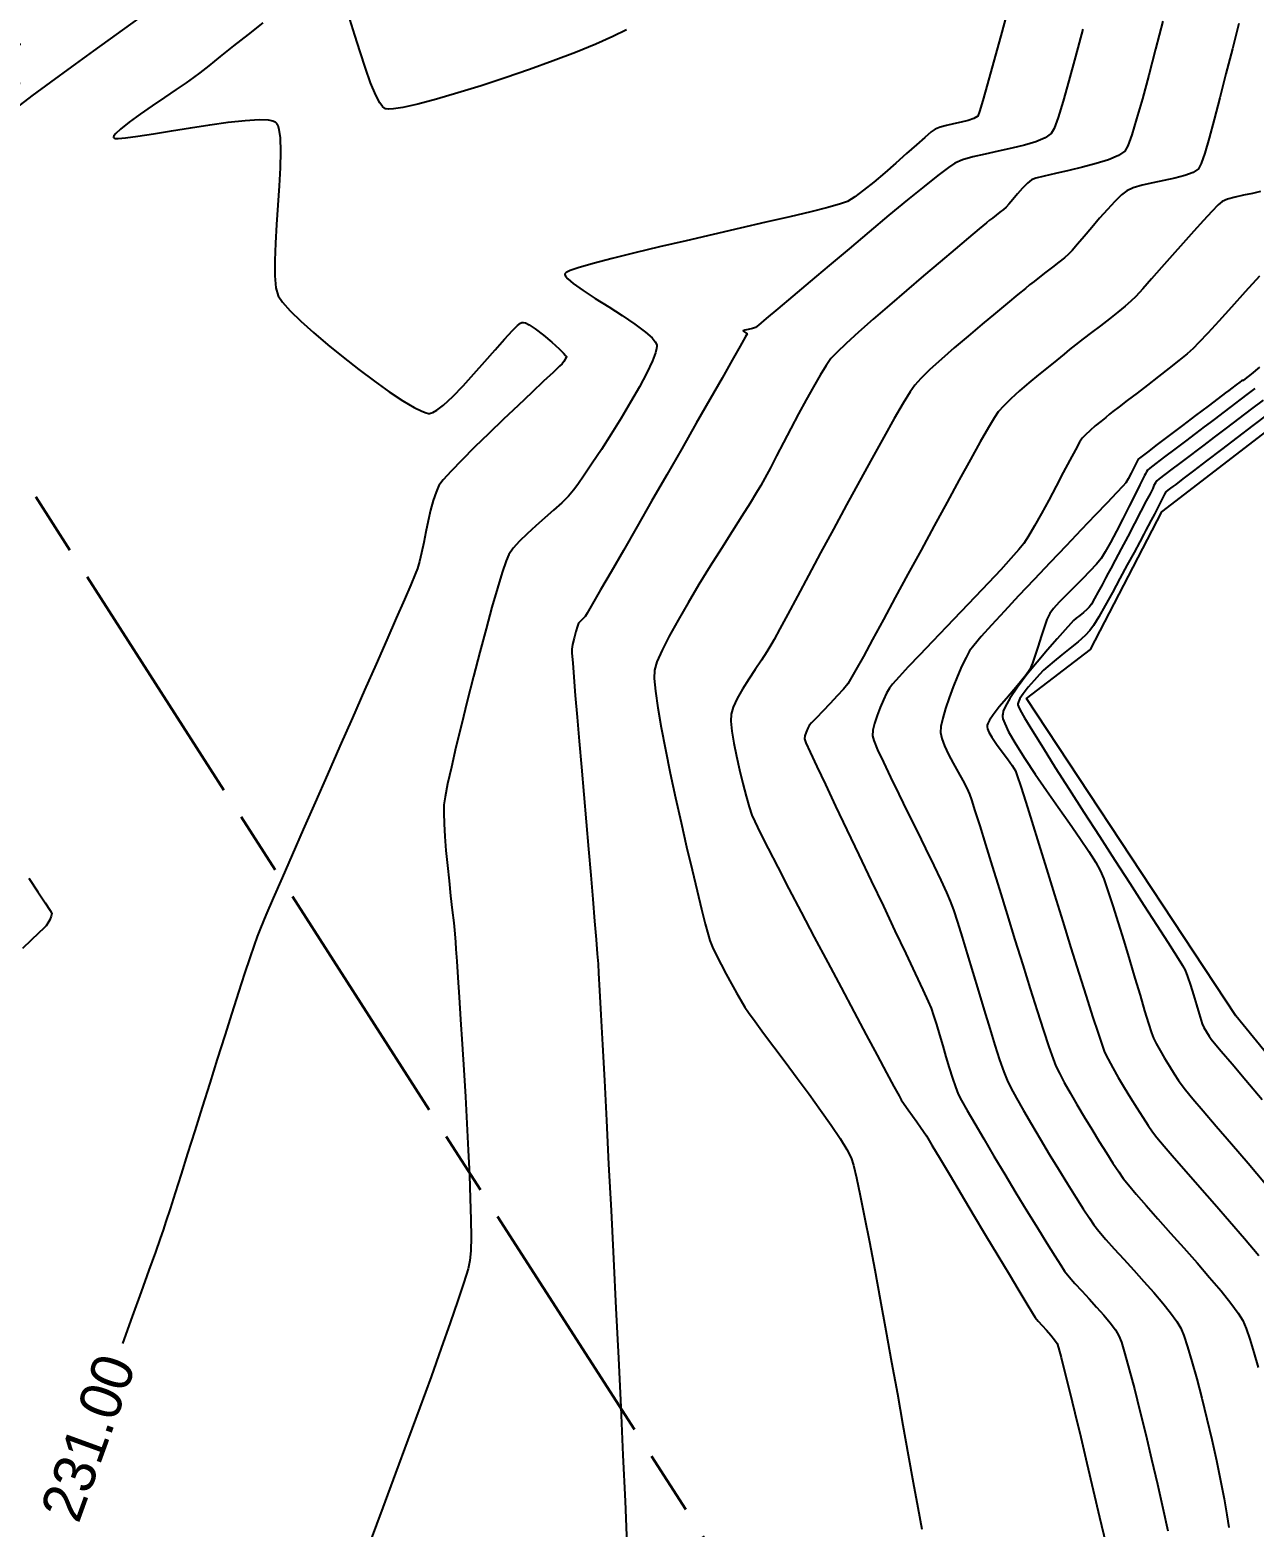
# Model space of a CAD drawing. Header units: metres. Extents: x 708941 to 724052, y 5405153 to 5413472.
# Drawn here: x 709287.2 to 709405.1, y 5411744.8 to 5411888.9 of the extents above; entities that cross this region are included whole.
import ezdxf

# ---------------------------------------------------------------- set-up
doc = ezdxf.new("R2010")
doc.units = ezdxf.units.M
doc.header["$LTSCALE"] = 12.7
doc.header["$MEASUREMENT"] = 0
doc.linetypes.add('ACAD_ISO08W100', pattern=[36, 24, -3, 6, -3])
for name, color, linetype in [('CONT-MJR1', 252, 'Continuous'), ('CONT-MNR1', 251, 'Continuous'), ('contornos2', 7, 'Continuous'), ('rio', 251, 'Continuous')]:
    doc.layers.add(name, color=color, linetype=linetype)
doc.layers.add('corte', color=214, linetype='ACAD_ISO08W100', lineweight=40)

msp = doc.modelspace()

# ---------------------------------------------------------------- hatches: boundary and pattern name
at = {"layer": 'rio'}
h = msp.add_hatch(dxfattribs=at)
h.set_pattern_fill('MUDST', color=256, scale=15, style=0)
h.paths.add_polyline_path([(709192.56, 5411705.54), (709196.49, 5411719.17), (709197.28, 5411726.14), (709203.14, 5411730.58), (709203.96, 5411738.14), (709204.17, 5411754.09), (709204.14, 5411760.27), (709204.5, 5411763.38), (709208.76, 5411764.04), (709211.91, 5411767.38), (709219.27, 5411767.38), (709229.21, 5411772.89), (709233.54, 5411776.08), (709238.48, 5411782.88), (709241.37, 5411786.48), (709246.31, 5411789.83), (709248.84, 5411797.35), (709249.81, 5411800.95), (709253.93, 5411801.19), (709256.32, 5411808.87), (709256.32, 5411816.27), (709258.76, 5411819.37), (709261.11, 5411820.06), (709263.85, 5411827.89), (709263.83, 5411836.58), (709264.46, 5411838.58), (709268.07, 5411838.71), (709270.18, 5411846.45), (709271.44, 5411850.09), (709271.39, 5411854.4), (709271.44, 5411857.13), (709275.24, 5411861.27), (709277.1, 5411865.03), (709278.85, 5411872.76), (709278.82, 5411876.68), (709278.92, 5411883.48), (709283.1, 5411883.69), (709284.91, 5411891.15), (709286.54, 5411899.23), (709293.61, 5411902.42), (709300.22, 5411906.63), (709301.47, 5411909.93), (709309.73, 5411918.06), (709317.35, 5411921), (709324.23, 5411927.87), (709328.8, 5411928.71), (709331.7, 5411932.11), (709338.6, 5411932.53), (709346.22, 5411936.19), (709350.21, 5411936.16), (709353.9, 5411936.1), (709364.58, 5411940.36), (709348.91, 5411932.26), (709329.89, 5411924.46), (709316.29, 5411913.26), (709304.22, 5411900.04), (709290.35, 5411890.88), (709281.5, 5411875.18), (709276.16, 5411858.14), (709271.53, 5411841.39), (709271.06, 5411839.83), (709266.8, 5411823.09), (709261.74, 5411805.43), (709253.32, 5411789.57), (709246.13, 5411773.16), (709239.89, 5411755.86), (709228.72, 5411743.85), (709212.29, 5411739.13), (709202.17, 5411724.7)])

# ---------------------------------------------------------------- linework, layer by layer
at = {"layer": 'CONT-MJR1', "flags": 128}
for points, elevation in [([(709297.7, 5411890), (709295.51, 5411888.43), (709293.32, 5411886.85), (709291.2, 5411885.31), (709289.2, 5411883.85), (709287.39, 5411882.51), (709285.84, 5411881.33)], 230), ([(709403.61, 5411889.5), (709402.99, 5411887.05), (709402.37, 5411884.63), (709401.79, 5411882.34), (709401.24, 5411880.26), (709400.74, 5411878.45), (709400.32, 5411877), (709399.97, 5411876), (709399.72, 5411875.51), (709399.2, 5411875.16), (709398.41, 5411874.87), (709397.45, 5411874.61), (709396.39, 5411874.38), (709395.32, 5411874.16), (709394.31, 5411873.93), (709393.45, 5411873.68), (709392.82, 5411873.39), (709392.31, 5411872.99), (709391.67, 5411872.37), (709390.96, 5411871.6), (709390.2, 5411870.74), (709389.44, 5411869.85), (709388.73, 5411869), (709388.09, 5411868.25), (709387.57, 5411867.65), (709387.22, 5411867.28), (709386.81, 5411866.93), (709386.28, 5411866.5), (709385.67, 5411866.03), (709385.04, 5411865.55), (709384.43, 5411865.08), (709383.89, 5411864.66), (709383.46, 5411864.32), (709383.06, 5411863.99), (709382.33, 5411863.39), (709381.34, 5411862.58), (709380.17, 5411861.62), (709378.88, 5411860.54), (709377.54, 5411859.4), (709376.21, 5411858.26), (709374.97, 5411857.17), (709373.87, 5411856.17), (709372.99, 5411855.32), (709372.4, 5411854.67), (709371.96, 5411854.03), (709371.29, 5411852.94), (709370.43, 5411851.46), (709369.42, 5411849.67), (709368.29, 5411847.64), (709367.08, 5411845.45), (709365.83, 5411843.15), (709364.57, 5411840.82), (709363.34, 5411838.54), (709362.17, 5411836.36), (709361.1, 5411834.37), (709360.17, 5411832.64), (709359.41, 5411831.23), (709358.86, 5411830.21), (709358.56, 5411829.66), (709358.16, 5411829.01), (709357.64, 5411828.21), (709357.05, 5411827.32), (709356.42, 5411826.37), (709355.83, 5411825.42), (709355.32, 5411824.51), (709354.93, 5411823.69), (709354.73, 5411823.02), (709354.71, 5411822.33), (709354.8, 5411821.38), (709354.98, 5411820.23), (709355.23, 5411818.96), (709355.52, 5411817.64), (709355.84, 5411816.33), (709356.16, 5411815.13), (709356.46, 5411814.09), (709356.72, 5411813.29), (709357, 5411812.67), (709357.53, 5411811.58), (709358.28, 5411810.09), (709359.21, 5411808.28), (709360.29, 5411806.21), (709361.47, 5411803.94), (709362.73, 5411801.55), (709364.02, 5411799.11), (709365.31, 5411796.69), (709366.56, 5411794.34), (709367.73, 5411792.15), (709368.78, 5411790.18), (709369.69, 5411788.5), (709370.4, 5411787.18), (709370.89, 5411786.28), (709371.11, 5411785.88), (709371.39, 5411785.46), (709371.76, 5411784.93), (709372.18, 5411784.36), (709372.6, 5411783.78), (709372.97, 5411783.26), (709373.26, 5411782.84), (709373.52, 5411782.42), (709374.06, 5411781.51), (709374.84, 5411780.21), (709375.8, 5411778.61), (709376.88, 5411776.8), (709378.04, 5411774.85), (709379.23, 5411772.87), (709380.39, 5411770.92), (709381.48, 5411769.12), (709382.43, 5411767.53), (709383.2, 5411766.24), (709383.74, 5411765.36), (709384, 5411764.95), (709384.28, 5411764.6), (709384.66, 5411764.18), (709385.09, 5411763.71), (709385.52, 5411763.24), (709385.87, 5411762.8), (709386.11, 5411762.44), (709386.24, 5411762.02), (709386.49, 5411761.08), (709386.85, 5411759.66), (709387.29, 5411757.87), (709387.81, 5411755.76), (709388.38, 5411753.41), (709388.97, 5411750.91), (709389.59, 5411748.32), (709390.2, 5411745.72), (709390.79, 5411743.18)], 235), ([(709405.95, 5411853.24), (709404.84, 5411852.4), (709403.62, 5411851.48), (709402.39, 5411850.54), (709401.23, 5411849.66), (709400.23, 5411848.89), (709399.47, 5411848.32), (709399.05, 5411848), (709398.55, 5411847.63), (709397.88, 5411847.13), (709397.15, 5411846.59), (709396.47, 5411846.07), (709395.95, 5411845.67), (709395.7, 5411845.46), (709395.58, 5411845.27), (709395.44, 5411845.01), (709395.32, 5411844.74), (709395.22, 5411844.53), (709395.06, 5411844.23), (709394.69, 5411843.53), (709394.17, 5411842.54), (709393.56, 5411841.36), (709392.91, 5411840.12), (709392.27, 5411838.91), (709391.71, 5411837.84), (709391.28, 5411837.03), (709391.03, 5411836.57), (709390.78, 5411836.1), (709390.45, 5411835.47), (709390.08, 5411834.79), (709389.72, 5411834.14), (709389.42, 5411833.61), (709389.21, 5411833.3), (709388.98, 5411833.07), (709388.65, 5411832.8), (709388.29, 5411832.51), (709387.95, 5411832.24), (709387.7, 5411832.01), (709387.44, 5411831.73), (709386.88, 5411831.12), (709386.11, 5411830.25), (709385.18, 5411829.2), (709384.19, 5411828.03), (709383.21, 5411826.82), (709382.31, 5411825.62), (709381.57, 5411824.53), (709381.14, 5411823.77), (709380.93, 5411823.29), (709380.87, 5411823.02), (709380.85, 5411822.9), (709380.86, 5411822.8), (709380.9, 5411822.56), (709381.07, 5411822.1), (709381.44, 5411821.32), (709382.13, 5411820.13), (709383, 5411818.75), (709384.01, 5411817.24), (709385.1, 5411815.66), (709386.21, 5411814.07), (709387.3, 5411812.52), (709388.3, 5411811.08), (709389.16, 5411809.8), (709389.84, 5411808.74), (709390.26, 5411807.97), (709390.6, 5411807.15), (709391.01, 5411805.99), (709391.48, 5411804.56), (709391.99, 5411802.93), (709392.53, 5411801.18), (709393.07, 5411799.38), (709393.6, 5411797.61), (709394.1, 5411795.95), (709394.54, 5411794.47), (709394.92, 5411793.24), (709395.2, 5411792.34), (709395.38, 5411791.84), (709395.65, 5411791.3), (709396.02, 5411790.63), (709396.45, 5411789.89), (709396.92, 5411789.13), (709397.38, 5411788.4), (709397.79, 5411787.76), (709398.14, 5411787.26), (709398.47, 5411786.84), (709399.18, 5411786), (709400.18, 5411784.82), (709401.44, 5411783.34), (709402.9, 5411781.65), (709404.5, 5411779.78), (709406.18, 5411777.82)], 240), ([(709287.09, 5411807.22), (709287.98, 5411805.9), (709288.68, 5411804.84), (709289.15, 5411804.12), (709289.33, 5411803.82), (709289.27, 5411803.56), (709289.12, 5411803.22), (709288.94, 5411802.89), (709288.79, 5411802.64), (709288.56, 5411802.41), (709288.04, 5411801.93), (709287.33, 5411801.26), (709286.5, 5411800.47)], 230)]:
    msp.add_lwpolyline(points, dxfattribs=dict(at, elevation=elevation))
at = {"layer": 'CONT-MNR1', "flags": 128}
for points, elevation in [([(709381.45, 5411891.16), (709380.68, 5411888.29), (709380, 5411885.77), (709379.42, 5411883.67), (709378.96, 5411882.06), (709378.64, 5411881.01), (709378.47, 5411880.58), (709378.1, 5411880.35), (709377.55, 5411880.15), (709376.87, 5411879.98), (709376.15, 5411879.82), (709375.45, 5411879.66), (709374.84, 5411879.5), (709374.38, 5411879.33), (709374, 5411879.05), (709373.37, 5411878.53), (709372.56, 5411877.81), (709371.61, 5411876.97), (709370.57, 5411876.05), (709369.51, 5411875.11), (709368.46, 5411874.22), (709367.48, 5411873.43), (709366.62, 5411872.79), (709365.94, 5411872.37), (709365.26, 5411872.12), (709364.05, 5411871.78), (709362.39, 5411871.36), (709360.37, 5411870.88), (709358.08, 5411870.35), (709355.59, 5411869.78), (709352.99, 5411869.18), (709350.38, 5411868.58), (709347.83, 5411867.99), (709345.44, 5411867.42), (709343.28, 5411866.88), (709341.44, 5411866.4), (709340.01, 5411865.98), (709339.22, 5411865.7), (709338.85, 5411865.52), (709338.73, 5411865.43), (709338.71, 5411865.39), (709338.71, 5411865.32), (709338.77, 5411865.17), (709338.99, 5411864.9), (709339.52, 5411864.45), (709340.47, 5411863.78), (709341.64, 5411863.02), (709342.94, 5411862.2), (709344.24, 5411861.37), (709345.46, 5411860.55), (709346.49, 5411859.78), (709347.11, 5411859.22), (709347.41, 5411858.85), (709347.53, 5411858.63), (709347.56, 5411858.53), (709347.57, 5411858.44), (709347.55, 5411858.21), (709347.45, 5411857.78), (709347.16, 5411857.03), (709346.61, 5411855.86), (709345.89, 5411854.51), (709345.05, 5411853.04), (709344.13, 5411851.5), (709343.17, 5411849.97), (709342.23, 5411848.5), (709341.36, 5411847.16), (709340.59, 5411846.02), (709339.98, 5411845.13), (709339.56, 5411844.57), (709339.07, 5411844), (709338.41, 5411843.36), (709337.63, 5411842.65), (709336.78, 5411841.9), (709335.92, 5411841.13), (709335.09, 5411840.37), (709334.34, 5411839.65), (709333.73, 5411838.98), (709333.31, 5411838.39), (709333.05, 5411837.77), (709332.68, 5411836.66), (709332.22, 5411835.15), (709331.7, 5411833.31), (709331.13, 5411831.23), (709330.52, 5411828.97), (709329.91, 5411826.62), (709329.32, 5411824.26), (709328.75, 5411821.97), (709328.23, 5411819.82), (709327.79, 5411817.9), (709327.43, 5411816.29), (709327.19, 5411815.06), (709327.07, 5411814.29), (709327.05, 5411813.5), (709327.08, 5411812.46), (709327.16, 5411811.24), (709327.27, 5411809.88), (709327.41, 5411808.44), (709327.57, 5411806.96), (709327.72, 5411805.52), (709327.87, 5411804.16), (709328.01, 5411802.92), (709328.11, 5411801.88), (709328.18, 5411801.08), (709328.22, 5411800.38), (709328.3, 5411799.22), (709328.41, 5411797.66), (709328.54, 5411795.78), (709328.68, 5411793.62), (709328.83, 5411791.26), (709328.99, 5411788.77), (709329.14, 5411786.19), (709329.28, 5411783.6), (709329.41, 5411781.06), (709329.52, 5411778.64), (709329.61, 5411776.39), (709329.66, 5411774.38), (709329.68, 5411772.67), (709329.65, 5411771.34), (709329.58, 5411770.43), (709329.39, 5411769.62), (709328.99, 5411768.32), (709328.42, 5411766.57), (709327.68, 5411764.44), (709326.81, 5411761.98), (709325.83, 5411759.24), (709324.75, 5411756.28), (709323.6, 5411753.16), (709322.41, 5411749.94), (709321.19, 5411746.66), (709319.98, 5411743.39)], 232), ([(709309.65, 5411889.56), (709308.21, 5411888.44), (709306.81, 5411887.34), (709305.54, 5411886.31), (709304.43, 5411885.42), (709303.56, 5411884.73), (709302.97, 5411884.28), (709302.26, 5411883.78), (709301.3, 5411883.13), (709300.18, 5411882.37), (709298.99, 5411881.57), (709297.83, 5411880.76), (709296.78, 5411880), (709295.94, 5411879.33), (709295.48, 5411878.91), (709295.29, 5411878.66), (709295.25, 5411878.54), (709295.26, 5411878.5), (709295.28, 5411878.47), (709295.39, 5411878.43), (709295.72, 5411878.42), (709296.4, 5411878.48), (709297.61, 5411878.64), (709299.12, 5411878.87), (709300.83, 5411879.16), (709302.66, 5411879.46), (709304.52, 5411879.74), (709306.3, 5411879.99), (709307.92, 5411880.16), (709309.29, 5411880.24), (709310.14, 5411880.21), (709310.6, 5411880.12), (709310.81, 5411880.03), (709310.89, 5411879.97), (709310.96, 5411879.9), (709311.07, 5411879.71), (709311.19, 5411879.27), (709311.29, 5411878.47), (709311.33, 5411877.17), (709311.29, 5411875.6), (709311.2, 5411873.86), (709311.08, 5411872.01), (709310.96, 5411870.14), (709310.85, 5411868.33), (709310.79, 5411866.66), (709310.8, 5411865.21), (709310.89, 5411864.06), (709311.1, 5411863.29), (709311.53, 5411862.67), (709312.28, 5411861.84), (709313.3, 5411860.85), (709314.52, 5411859.74), (709315.9, 5411858.56), (709317.37, 5411857.36), (709318.88, 5411856.18), (709320.38, 5411855.06), (709321.81, 5411854.04), (709323.1, 5411853.18), (709324.22, 5411852.52), (709324.94, 5411852.16), (709325.36, 5411852), (709325.58, 5411851.96), (709325.67, 5411851.96), (709325.77, 5411851.97), (709326, 5411852.05), (709326.4, 5411852.27), (709327.02, 5411852.75), (709327.93, 5411853.59), (709328.92, 5411854.62), (709329.96, 5411855.76), (709331, 5411856.95), (709332, 5411858.09), (709332.9, 5411859.11), (709333.67, 5411859.94), (709334.17, 5411860.41), (709334.45, 5411860.63), (709334.58, 5411860.7), (709334.64, 5411860.71), (709334.72, 5411860.71), (709334.92, 5411860.66), (709335.28, 5411860.49), (709335.86, 5411860.11), (709336.67, 5411859.49), (709337.47, 5411858.8), (709338.17, 5411858.16), (709338.59, 5411857.75), (709338.78, 5411857.54), (709338.85, 5411857.46), (709338.86, 5411857.44), (709338.86, 5411857.41), (709338.84, 5411857.33), (709338.76, 5411857.17), (709338.61, 5411856.95), (709338.45, 5411856.73), (709338.21, 5411856.49), (709337.59, 5411855.91), (709336.67, 5411855.05), (709335.52, 5411853.97), (709334.21, 5411852.72), (709332.81, 5411851.39), (709331.39, 5411850.03), (709330.03, 5411848.7), (709328.8, 5411847.47), (709327.77, 5411846.4), (709327.01, 5411845.56), (709326.59, 5411845.01), (709326.31, 5411844.39), (709326.04, 5411843.59), (709325.79, 5411842.64), (709325.56, 5411841.62), (709325.34, 5411840.56), (709325.13, 5411839.52), (709324.92, 5411838.55), (709324.72, 5411837.7), (709324.52, 5411837.02), (709324.31, 5411836.48), (709323.88, 5411835.47), (709323.26, 5411834.04), (709322.48, 5411832.25), (709321.57, 5411830.16), (709320.54, 5411827.83), (709319.43, 5411825.31), (709318.27, 5411822.66), (709317.06, 5411819.94), (709315.86, 5411817.21), (709314.67, 5411814.51), (709313.53, 5411811.92), (709312.46, 5411809.48), (709311.49, 5411807.25), (709310.64, 5411805.29), (709309.94, 5411803.66), (709309.42, 5411802.42), (709309.09, 5411801.61), (709308.79, 5411800.77), (709308.39, 5411799.56), (709307.88, 5411798.04), (709307.3, 5411796.25), (709306.66, 5411794.24), (709305.97, 5411792.08), (709305.25, 5411789.81), (709304.52, 5411787.49), (709303.79, 5411785.17), (709303.08, 5411782.9), (709302.39, 5411780.73), (709301.76, 5411778.72), (709301.19, 5411776.93), (709300.7, 5411775.4), (709300.31, 5411774.18), (709300.03, 5411773.33), (709299.75, 5411772.53), (709299.29, 5411771.23), (709298.67, 5411769.51), (709297.92, 5411767.42), (709297.05, 5411765.02), (709296.12, 5411762.45)], 231), ([(709344.64, 5411888.87), (709343.34, 5411888.22), (709341.69, 5411887.49), (709339.74, 5411886.71), (709337.59, 5411885.89), (709335.31, 5411885.07), (709332.97, 5411884.26), (709330.65, 5411883.5), (709328.42, 5411882.81), (709326.37, 5411882.21), (709324.57, 5411881.73), (709323.1, 5411881.4), (709322.21, 5411881.26), (709321.73, 5411881.23), (709321.51, 5411881.26), (709321.44, 5411881.28), (709321.35, 5411881.33), (709321.17, 5411881.49), (709320.89, 5411881.86), (709320.5, 5411882.59), (709320.01, 5411883.78), (709319.51, 5411885.2), (709319, 5411886.76), (709318.5, 5411888.37), (709318, 5411889.91)], 231), ([(709396.29, 5411889.71), (709395.6, 5411887.02), (709394.93, 5411884.51), (709394.32, 5411882.25), (709393.77, 5411880.32), (709393.3, 5411878.78), (709392.92, 5411877.72), (709392.64, 5411877.2), (709392.02, 5411876.78), (709391.07, 5411876.38), (709389.88, 5411876), (709388.57, 5411875.65), (709387.23, 5411875.33), (709385.97, 5411875.05), (709384.88, 5411874.8), (709384.06, 5411874.59), (709383.63, 5411874.44), (709383.25, 5411874.12), (709382.79, 5411873.64), (709382.31, 5411873.09), (709381.85, 5411872.54), (709381.47, 5411872.09), (709381.22, 5411871.82), (709380.96, 5411871.59), (709380.61, 5411871.32), (709380.24, 5411871.03), (709379.88, 5411870.76), (709379.61, 5411870.55), (709379.31, 5411870.3), (709378.62, 5411869.72), (709377.59, 5411868.86), (709376.31, 5411867.78), (709374.84, 5411866.54), (709373.25, 5411865.19), (709371.6, 5411863.78), (709369.96, 5411862.38), (709368.4, 5411861.02), (709366.99, 5411859.77), (709365.8, 5411858.69), (709364.9, 5411857.82), (709364.34, 5411857.23), (709363.86, 5411856.56), (709363.29, 5411855.64), (709362.64, 5411854.52), (709361.94, 5411853.26), (709361.21, 5411851.91), (709360.48, 5411850.52), (709359.77, 5411849.16), (709359.1, 5411847.87), (709358.5, 5411846.71), (709357.98, 5411845.74), (709357.59, 5411845.01), (709357.18, 5411844.33), (709356.55, 5411843.33), (709355.75, 5411842.07), (709354.82, 5411840.59), (709353.79, 5411838.96), (709352.72, 5411837.24), (709351.63, 5411835.48), (709350.58, 5411833.74), (709349.61, 5411832.07), (709348.76, 5411830.53), (709348.07, 5411829.17), (709347.58, 5411828.06), (709347.34, 5411827.25), (709347.32, 5411826.45), (709347.44, 5411825.22), (709347.67, 5411823.62), (709348, 5411821.72), (709348.4, 5411819.6), (709348.87, 5411817.32), (709349.38, 5411814.96), (709349.91, 5411812.57), (709350.44, 5411810.24), (709350.96, 5411808.03), (709351.44, 5411806.01), (709351.88, 5411804.25), (709352.24, 5411802.82), (709352.51, 5411801.79), (709352.68, 5411801.23), (709352.94, 5411800.58), (709353.31, 5411799.79), (709353.76, 5411798.9), (709354.25, 5411797.97), (709354.76, 5411797.05), (709355.25, 5411796.18), (709355.69, 5411795.42), (709356.05, 5411794.81), (709356.41, 5411794.28), (709357.03, 5411793.44), (709357.85, 5411792.32), (709358.84, 5411791), (709359.93, 5411789.54), (709361.08, 5411787.99), (709362.23, 5411786.42), (709363.34, 5411784.89), (709364.35, 5411783.45), (709365.21, 5411782.16), (709365.87, 5411781.1), (709366.28, 5411780.31), (709366.5, 5411779.6), (709366.8, 5411778.38), (709367.16, 5411776.69), (709367.58, 5411774.61), (709368.05, 5411772.21), (709368.55, 5411769.54), (709369.08, 5411766.68), (709369.63, 5411763.69), (709370.18, 5411760.63), (709370.73, 5411757.58), (709371.27, 5411754.59), (709371.78, 5411751.72), (709372.26, 5411749.06), (709372.7, 5411746.66), (709373.08, 5411744.58)], 234), ([(709388.6, 5411888.93), (709387.89, 5411886.3), (709387.25, 5411883.97), (709386.68, 5411882), (709386.2, 5411880.45), (709385.82, 5411879.39), (709385.55, 5411878.89), (709384.96, 5411878.48), (709384.07, 5411878.11), (709382.97, 5411877.79), (709381.74, 5411877.48), (709380.45, 5411877.2), (709379.18, 5411876.92), (709378.01, 5411876.64), (709377, 5411876.35), (709376.25, 5411876.04), (709375.65, 5411875.63), (709374.64, 5411874.86), (709373.3, 5411873.8), (709371.71, 5411872.5), (709369.92, 5411871.03), (709368.02, 5411869.45), (709366.08, 5411867.81), (709364.15, 5411866.19), (709362.32, 5411864.65), (709360.66, 5411863.24), (709359.23, 5411862.03), (709358.11, 5411861.09), (709357.36, 5411860.46), (709357.07, 5411860.22), (709356.78, 5411860.13), (709356.38, 5411860.04), (709356.03, 5411859.97), (709355.87, 5411859.91), (709355.96, 5411859.83), (709356.15, 5411859.72), (709356.26, 5411859.61), (709356.09, 5411859.3), (709355.6, 5411858.43), (709354.84, 5411857.09), (709353.85, 5411855.35), (709352.68, 5411853.3), (709351.37, 5411851.01), (709349.97, 5411848.56), (709348.52, 5411846.04), (709347.07, 5411843.51), (709345.67, 5411841.06), (709344.35, 5411838.77), (709343.17, 5411836.71), (709342.16, 5411834.97), (709341.38, 5411833.62), (709340.87, 5411832.74), (709340.68, 5411832.41), (709340.48, 5411832.21), (709340.21, 5411831.97), (709340.03, 5411831.76), (709339.93, 5411831.49), (709339.77, 5411830.97), (709339.6, 5411830.34), (709339.46, 5411829.72), (709339.38, 5411829.26), (709339.4, 5411828.87), (709339.47, 5411827.95), (709339.58, 5411826.57), (709339.72, 5411824.81), (709339.9, 5411822.73), (709340.1, 5411820.4), (709340.31, 5411817.9), (709340.54, 5411815.29), (709340.77, 5411812.64), (709340.99, 5411810.03), (709341.21, 5411807.52), (709341.41, 5411805.19), (709341.58, 5411803.1), (709341.73, 5411801.32), (709341.84, 5411799.93), (709341.91, 5411798.99), (709341.96, 5411798.07), (709342.06, 5411796.41), (709342.18, 5411794.08), (709342.34, 5411791.17), (709342.52, 5411787.75), (709342.72, 5411783.9), (709342.93, 5411779.71), (709343.16, 5411775.25), (709343.39, 5411770.6), (709343.63, 5411765.84), (709343.87, 5411761.04), (709344.09, 5411756.3), (709344.31, 5411751.68), (709344.51, 5411747.26), (709344.69, 5411743.13)], 233), ([(709405.71, 5411873.32), (709404.92, 5411873.13), (709404.06, 5411872.95), (709403.24, 5411872.77), (709402.53, 5411872.57), (709402.01, 5411872.35), (709401.63, 5411872.02), (709401.01, 5411871.39), (709400.21, 5411870.53), (709399.28, 5411869.5), (709398.26, 5411868.35), (709397.2, 5411867.16), (709396.17, 5411865.99), (709395.2, 5411864.9), (709394.36, 5411863.95), (709393.68, 5411863.22), (709393.22, 5411862.75), (709392.67, 5411862.27), (709391.96, 5411861.7), (709391.15, 5411861.06), (709390.29, 5411860.4), (709389.42, 5411859.74), (709388.61, 5411859.12), (709387.88, 5411858.56), (709387.31, 5411858.1), (709386.78, 5411857.66), (709386.07, 5411857.09), (709385.24, 5411856.42), (709384.33, 5411855.67), (709383.4, 5411854.89), (709382.5, 5411854.12), (709381.67, 5411853.37), (709380.97, 5411852.69), (709380.45, 5411852.12), (709380.09, 5411851.58), (709379.5, 5411850.59), (709378.71, 5411849.21), (709377.76, 5411847.51), (709376.68, 5411845.56), (709375.51, 5411843.41), (709374.27, 5411841.14), (709373.01, 5411838.81), (709371.75, 5411836.49), (709370.53, 5411834.24), (709369.39, 5411832.12), (709368.35, 5411830.21), (709367.46, 5411828.57), (709366.74, 5411827.27), (709366.23, 5411826.37), (709365.96, 5411825.93), (709365.54, 5411825.41), (709364.95, 5411824.76), (709364.26, 5411824.03), (709363.56, 5411823.31), (709362.93, 5411822.67), (709362.47, 5411822.19), (709362.25, 5411821.93), (709362.11, 5411821.66), (709361.95, 5411821.29), (709361.82, 5411820.91), (709361.78, 5411820.62), (709361.93, 5411820.26), (709362.34, 5411819.35), (709362.99, 5411817.98), (709363.81, 5411816.23), (709364.79, 5411814.17), (709365.88, 5411811.89), (709367.03, 5411809.47), (709368.21, 5411806.98), (709369.38, 5411804.52), (709370.5, 5411802.16), (709371.54, 5411799.98), (709372.44, 5411798.06), (709373.17, 5411796.49), (709373.7, 5411795.35), (709373.97, 5411794.71), (709374.22, 5411794.01), (709374.5, 5411793.15), (709374.79, 5411792.16), (709375.1, 5411791.1), (709375.41, 5411790.02), (709375.72, 5411788.97), (709376.03, 5411787.99), (709376.32, 5411787.13), (709376.6, 5411786.45), (709376.91, 5411785.84), (709377.45, 5411784.87), (709378.18, 5411783.61), (709379.05, 5411782.12), (709380.03, 5411780.46), (709381.08, 5411778.72), (709382.15, 5411776.94), (709383.21, 5411775.2), (709384.21, 5411773.56), (709385.11, 5411772.1), (709385.88, 5411770.88), (709386.46, 5411769.96), (709386.83, 5411769.41), (709387.26, 5411768.86), (709387.82, 5411768.21), (709388.48, 5411767.49), (709389.19, 5411766.72), (709389.91, 5411765.94), (709390.6, 5411765.16), (709391.21, 5411764.42), (709391.72, 5411763.75), (709392.07, 5411763.17), (709392.3, 5411762.56), (709392.64, 5411761.45), (709393.06, 5411759.93), (709393.55, 5411758.08), (709394.08, 5411755.97), (709394.64, 5411753.69), (709395.21, 5411751.31), (709395.77, 5411748.91), (709396.3, 5411746.58), (709396.77, 5411744.39)], 236), ([(709405.6, 5411865.18), (709404.23, 5411863.66), (709402.9, 5411862.18), (709401.67, 5411860.83), (709400.61, 5411859.67), (709399.77, 5411858.77), (709399.21, 5411858.22), (709398.63, 5411857.7), (709397.84, 5411857.05), (709396.9, 5411856.3), (709395.88, 5411855.5), (709394.83, 5411854.69), (709393.81, 5411853.91), (709392.87, 5411853.19), (709392.08, 5411852.59), (709391.49, 5411852.14), (709391.16, 5411851.88), (709390.79, 5411851.57), (709390.31, 5411851.19), (709389.79, 5411850.76), (709389.28, 5411850.32), (709388.83, 5411849.91), (709388.51, 5411849.56), (709388.27, 5411849.18), (709387.87, 5411848.45), (709387.33, 5411847.45), (709386.71, 5411846.26), (709386.02, 5411844.95), (709385.31, 5411843.61), (709384.6, 5411842.31), (709383.95, 5411841.13), (709383.37, 5411840.14), (709382.9, 5411839.43), (709382.43, 5411838.85), (709381.67, 5411838), (709380.68, 5411836.91), (709379.51, 5411835.66), (709378.21, 5411834.29), (709376.84, 5411832.86), (709375.46, 5411831.41), (709374.12, 5411830.01), (709372.87, 5411828.7), (709371.78, 5411827.55), (709370.9, 5411826.6), (709370.27, 5411825.9), (709369.97, 5411825.52), (709369.7, 5411825.03), (709369.4, 5411824.39), (709369.08, 5411823.65), (709368.78, 5411822.87), (709368.54, 5411822.12), (709368.38, 5411821.46), (709368.33, 5411820.94), (709368.47, 5411820.46), (709368.83, 5411819.59), (709369.38, 5411818.39), (709370.07, 5411816.94), (709370.86, 5411815.31), (709371.72, 5411813.57), (709372.59, 5411811.8), (709373.44, 5411810.07), (709374.24, 5411808.45), (709374.92, 5411807.02), (709375.47, 5411805.85), (709375.83, 5411805.01), (709376.13, 5411804.17), (709376.51, 5411803), (709376.96, 5411801.56), (709377.46, 5411799.93), (709377.99, 5411798.16), (709378.53, 5411796.34), (709379.08, 5411794.51), (709379.62, 5411792.76), (709380.12, 5411791.14), (709380.58, 5411789.73), (709380.98, 5411788.59), (709381.3, 5411787.79), (709381.66, 5411787.05), (709382.2, 5411786.05), (709382.87, 5411784.87), (709383.64, 5411783.54), (709384.48, 5411782.12), (709385.36, 5411780.65), (709386.25, 5411779.2), (709387.11, 5411777.81), (709387.91, 5411776.53), (709388.63, 5411775.41), (709389.22, 5411774.51), (709389.65, 5411773.87), (709390.14, 5411773.25), (709390.81, 5411772.46), (709391.62, 5411771.55), (709392.52, 5411770.54), (709393.49, 5411769.48), (709394.46, 5411768.4), (709395.41, 5411767.33), (709396.28, 5411766.31), (709397.03, 5411765.38), (709397.63, 5411764.56), (709398.03, 5411763.9), (709398.32, 5411763.2), (709398.68, 5411762.11), (709399.09, 5411760.69), (709399.55, 5411759.03), (709400.03, 5411757.17), (709400.52, 5411755.2), (709401, 5411753.18), (709401.45, 5411751.17), (709401.85, 5411749.26), (709402.2, 5411747.5), (709402.46, 5411745.96), (709402.64, 5411744.72)], 237), ([(709405.61, 5411856.41), (709404.78, 5411855.74), (709404.22, 5411855.3), (709404.02, 5411855.14), (709403.95, 5411855.12), (709403.88, 5411855.1), (709403.72, 5411854.98), (709403.36, 5411854.71), (709402.95, 5411854.4), (709402.64, 5411854.16), (709402.33, 5411853.93), (709401.63, 5411853.4), (709400.64, 5411852.65), (709399.45, 5411851.75), (709398.18, 5411850.79), (709396.91, 5411849.83), (709395.76, 5411848.95), (709394.8, 5411848.23), (709394.16, 5411847.74), (709393.92, 5411847.56), (709393.88, 5411847.49), (709393.84, 5411847.42), (709393.75, 5411847.23), (709393.53, 5411846.78), (709393.24, 5411846.21), (709392.95, 5411845.66), (709392.72, 5411845.27), (709392.45, 5411844.97), (709391.83, 5411844.32), (709390.92, 5411843.35), (709389.77, 5411842.15), (709388.43, 5411840.75), (709386.97, 5411839.21), (709385.44, 5411837.61), (709383.9, 5411835.98), (709382.41, 5411834.4), (709381.03, 5411832.91), (709379.8, 5411831.58), (709378.8, 5411830.47), (709378.08, 5411829.62), (709377.69, 5411829.11), (709377.34, 5411828.48), (709376.95, 5411827.65), (709376.53, 5411826.68), (709376.11, 5411825.64), (709375.72, 5411824.58), (709375.37, 5411823.55), (709375.1, 5411822.61), (709374.93, 5411821.83), (709374.88, 5411821.26), (709375, 5411820.67), (709375.27, 5411819.95), (709375.66, 5411819.14), (709376.11, 5411818.28), (709376.58, 5411817.42), (709377.03, 5411816.61), (709377.42, 5411815.89), (709377.69, 5411815.3), (709377.87, 5411814.76), (709378.2, 5411813.72), (709378.66, 5411812.26), (709379.22, 5411810.46), (709379.86, 5411808.39), (709380.56, 5411806.12), (709381.3, 5411803.73), (709382.05, 5411801.3), (709382.8, 5411798.88), (709383.53, 5411796.57), (709384.2, 5411794.44), (709384.81, 5411792.56), (709385.32, 5411790.99), (709385.72, 5411789.83), (709385.99, 5411789.14), (709386.33, 5411788.45), (709386.8, 5411787.57), (709387.37, 5411786.55), (709388.02, 5411785.43), (709388.72, 5411784.25), (709389.45, 5411783.06), (709390.17, 5411781.89), (709390.86, 5411780.79), (709391.49, 5411779.8), (709392.04, 5411778.97), (709392.48, 5411778.33), (709392.97, 5411777.71), (709393.73, 5411776.81), (709394.7, 5411775.71), (709395.82, 5411774.45), (709397.04, 5411773.07), (709398.32, 5411771.64), (709399.59, 5411770.19), (709400.8, 5411768.79), (709401.9, 5411767.49), (709402.83, 5411766.32), (709403.55, 5411765.36), (709404, 5411764.64), (709404.31, 5411763.89), (709404.67, 5411762.85), (709405.05, 5411761.58), (709405.46, 5411760.12)], 238), ([(709405.16, 5411854.36), (709404.5, 5411853.86), (709403.71, 5411853.26), (709402.88, 5411852.63), (709402.08, 5411852.02), (709401.37, 5411851.48), (709400.85, 5411851.08), (709400.27, 5411850.65), (709399.45, 5411850.03), (709398.47, 5411849.29), (709397.44, 5411848.52), (709396.46, 5411847.78), (709395.63, 5411847.15), (709395.05, 5411846.7), (709394.81, 5411846.51), (709394.71, 5411846.35), (709394.61, 5411846.14), (709394.53, 5411845.97), (709394.4, 5411845.71), (709394.08, 5411845.07), (709393.62, 5411844.14), (709393.06, 5411843.03), (709392.45, 5411841.82), (709391.82, 5411840.62), (709391.24, 5411839.52), (709390.73, 5411838.62), (709390.34, 5411838), (709389.89, 5411837.45), (709389.27, 5411836.77), (709388.55, 5411836.03), (709387.77, 5411835.26), (709387.01, 5411834.5), (709386.32, 5411833.79), (709385.77, 5411833.18), (709385.41, 5411832.7), (709385.13, 5411832.12), (709384.85, 5411831.36), (709384.57, 5411830.48), (709384.29, 5411829.57), (709384.01, 5411828.68), (709383.75, 5411827.91), (709383.49, 5411827.32), (709383.14, 5411826.81), (709382.6, 5411826.13), (709381.94, 5411825.35), (709381.23, 5411824.53), (709380.54, 5411823.71), (709379.96, 5411822.95), (709379.61, 5411822.43), (709379.45, 5411822.11), (709379.39, 5411821.94), (709379.39, 5411821.86), (709379.39, 5411821.78), (709379.42, 5411821.6), (709379.55, 5411821.28), (709379.82, 5411820.79), (709380.28, 5411820.11), (709380.81, 5411819.4), (709381.34, 5411818.71), (709381.79, 5411818.08), (709382.09, 5411817.57), (709382.27, 5411817.07), (709382.61, 5411816.04), (709383.09, 5411814.54), (709383.67, 5411812.67), (709384.35, 5411810.5), (709385.08, 5411808.12), (709385.86, 5411805.61), (709386.66, 5411803.05), (709387.44, 5411800.51), (709388.2, 5411798.09), (709388.9, 5411795.86), (709389.53, 5411793.9), (709390.05, 5411792.3), (709390.44, 5411791.14), (709390.69, 5411790.49), (709391.02, 5411789.81), (709391.47, 5411788.98), (709391.99, 5411788.05), (709392.57, 5411787.07), (709393.18, 5411786.08), (709393.78, 5411785.11), (709394.35, 5411784.21), (709394.87, 5411783.43), (709395.31, 5411782.8), (709395.72, 5411782.27), (709396.43, 5411781.43), (709397.39, 5411780.31), (709398.55, 5411778.98), (709399.85, 5411777.48), (709401.25, 5411775.88), (709402.7, 5411774.21), (709404.14, 5411772.55), (709405.53, 5411770.92)], 239), ([(709406.41, 5411851.88), (709404.97, 5411850.78), (709403.45, 5411849.63), (709401.93, 5411848.48), (709400.5, 5411847.39), (709399.23, 5411846.42), (709398.21, 5411845.65), (709397.53, 5411845.13), (709397.26, 5411844.92), (709397.04, 5411844.77), (709396.78, 5411844.58), (709396.59, 5411844.41), (709396.45, 5411844.19), (709396.26, 5411843.81), (709396.06, 5411843.4), (709395.91, 5411843.09), (709395.74, 5411842.78), (709395.48, 5411842.27), (709395.17, 5411841.69), (709394.88, 5411841.13), (709394.66, 5411840.71), (709394.46, 5411840.34), (709394.07, 5411839.6), (709393.52, 5411838.58), (709392.87, 5411837.37), (709392.16, 5411836.06), (709391.44, 5411834.73), (709390.74, 5411833.48), (709390.12, 5411832.39), (709389.61, 5411831.55), (709389.27, 5411831.06), (709388.8, 5411830.57), (709388.14, 5411829.98), (709387.37, 5411829.35), (709386.57, 5411828.71), (709385.82, 5411828.12), (709385.21, 5411827.61), (709384.81, 5411827.24), (709384.41, 5411826.82), (709383.89, 5411826.26), (709383.34, 5411825.62), (709382.84, 5411824.98), (709382.53, 5411824.51), (709382.38, 5411824.19), (709382.33, 5411824.01), (709382.32, 5411823.94), (709382.33, 5411823.9), (709382.38, 5411823.76), (709382.57, 5411823.4), (709382.98, 5411822.66), (709383.75, 5411821.39), (709384.76, 5411819.77), (709385.94, 5411817.89), (709387.27, 5411815.8), (709388.7, 5411813.57), (709390.18, 5411811.27), (709391.66, 5411808.97), (709393.11, 5411806.73), (709394.47, 5411804.62), (709395.7, 5411802.71), (709396.76, 5411801.06), (709397.6, 5411799.74), (709398.17, 5411798.82), (709398.44, 5411798.36), (709398.68, 5411797.75), (709398.96, 5411796.92), (709399.25, 5411795.98), (709399.53, 5411795.03), (709399.78, 5411794.17), (709399.97, 5411793.53), (709400.08, 5411793.19), (709400.25, 5411792.86), (709400.5, 5411792.44), (709400.75, 5411792.03), (709400.96, 5411791.72), (709401.23, 5411791.39), (709401.92, 5411790.58), (709402.96, 5411789.35), (709404.29, 5411787.77), (709405.86, 5411785.91)], 241)]:
    msp.add_lwpolyline(points, dxfattribs=dict(at, elevation=elevation))
at = {"layer": 'contornos2', "color": 30}
msp.add_lwpolyline([(709424.92, 5411767.52), (709403.33, 5411793.96), (709383.16, 5411824.53), (709389.32, 5411829.22), (709396.2, 5411842.47), (709412.18, 5411854.76)], dxfattribs=at)
at = {"layer": 'corte', "color": 6, "ltscale": 0.08}
msp.add_line((709503.51, 5411507.93), (709048.78, 5412216.13), dxfattribs=at)
msp.add_line((709503.51, 5411507.93), (709048.78, 5412216.13), dxfattribs=at)

# ---------------------------------------------------------------- texts
at = {"layer": 'CONT-MNR1', "insert": (709292.82, 5411753.37, 231), "char_height": 4, "attachment_point": 5, "rotation": 70.0582}
msp.add_mtext('{231.00}', dxfattribs=at)

doc.saveas('drawing.dxf')
